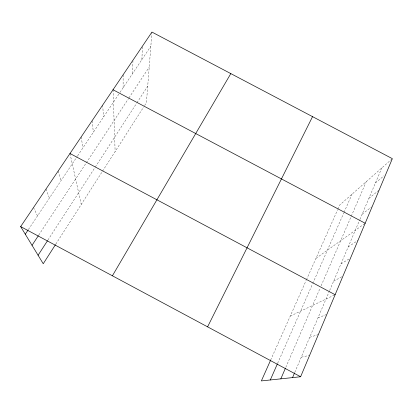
<?xml version="1.0" encoding="UTF-8"?>
<svg xmlns="http://www.w3.org/2000/svg" width="413" height="413" viewBox="0 0 413 413"><rect width="100%" height="100%" fill="white"/><g stroke="black" fill="none" stroke-linecap="round" stroke-linejoin="round"><path stroke-width="0.31" stroke-dasharray="2.06 1.55" d="M132.583 73.535L132.945 60.85M141.824 59.704L142.573 45.977M151.953 32.08L146.419 102.692L144.003 106.466M294.794 372.345L329.424 291.015M329.667 290.442L359.682 219.943M359.93 219.365L381.824 167.936M285.817 367.307L319.868 288.702M321.133 285.781L350.988 216.871M351.236 216.298L366.238 181.668M277.634 363.311L312.512 284.025M312.76 283.457L343.776 212.953M344.029 212.375L352.031 194.187M270.649 360.084L306.183 280.339M306.436 279.766L337.648 209.721M337.911 209.133L339.744 205.013L391.87 159.082M55.801 244.14L102.218 171.689M102.548 171.163L143.657 107.003M47.887 240.149L94.933 167.585M95.284 167.048L136.631 103.271M136.971 102.749L147.709 86.178M38.75 235.1L85.574 163.889M86.265 162.83L128.608 98.428M128.954 97.907L149.207 67.097M28.425 229.499L77.257 156.377M77.613 155.846L119.672 92.873M120.018 92.352L150.848 46.184M375.417 182.99L383.914 175.819M368.855 198.395L379.098 190.166M362.139 214.171L371.721 206.892M315.986 258.332L365.18 223.257M348.211 246.886L357.952 240.438M340.988 263.85L350.007 258.388M333.585 281.238L342.929 276.152M290.246 316.105L334.551 294.99M317.969 317.922L326.26 314.608M309.724 337.282L318.356 334.576M301.258 357.168L309.616 355.361M33.51 207.543L37.506 215.901M46.008 189.025L49.405 198.085M58.166 171.018L60.99 180.739M69.988 153.497L81.237 204.43M81.165 136.94L82.951 147.854M92.058 120.808L93.364 132.258M102.672 105.088L103.529 117.044M113.023 89.755L115.129 151.535M123.115 74.799L123.126 87.695"/><path stroke-width="0.62" d="M270.649 360.084L261.362 380.92L300.618 376.744L392.35 158.664L151.953 32.08L20.65 226.587L43.241 263.737L55.456 244.672M292.559 377.601L294.546 372.929M280.814 378.85L285.316 368.458M270.303 379.97L277.381 363.884M207.589 326.848L312.548 116.642M112.403 275.796L230.815 73.607M38.089 255.26L47.536 240.691M32.038 245.312L38.399 235.637M25.281 234.202L28.074 230.02M113.023 89.755L365.18 223.257M69.988 153.497L335.124 294.717M20.65 226.587L300.618 376.744"/></g></svg>
